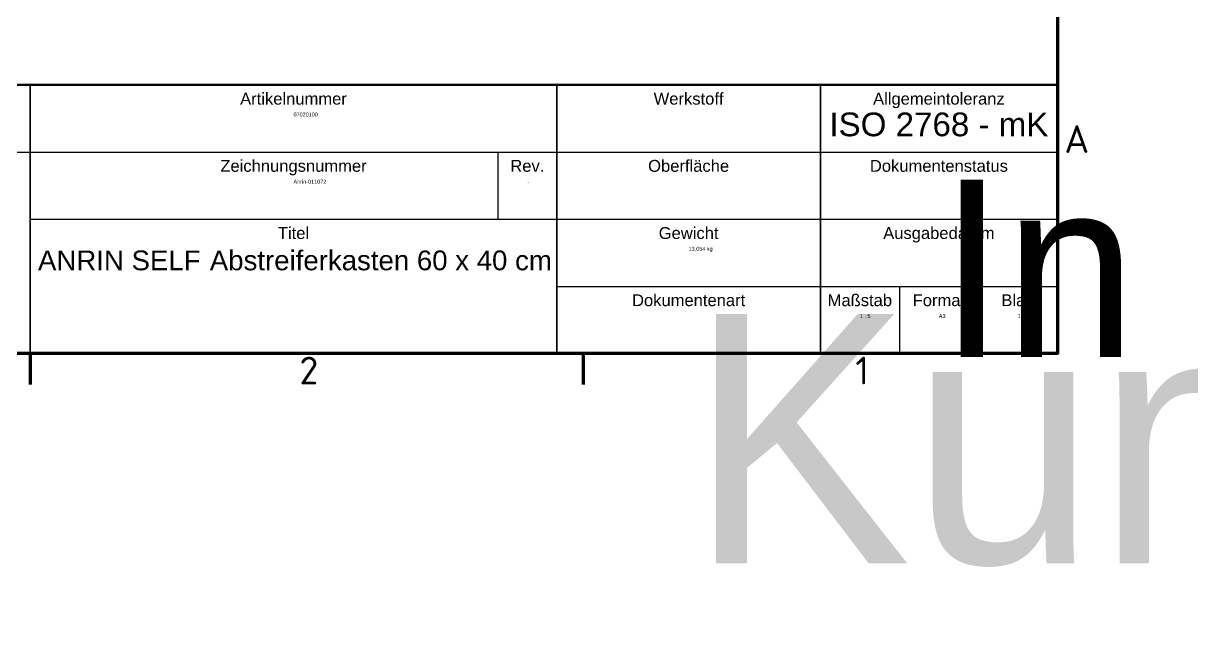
# Model space of a CAD drawing. Header units: millimetres. Extents: x 0 to 3492, y -130 to 1485.
# Drawn here: x 1396 to 2135, y -130 to 259 of the extents above; entities that cross this region are included whole.
import ezdxf
from ezdxf.enums import TextEntityAlignment as Align

# ---------------------------------------------------------------- set-up
doc = ezdxf.new("R2018")
doc.units = ezdxf.units.MM
doc.header["$LTSCALE"] = 5
for name, color, linetype, lineweight in [('Rahmen (ISO)', 7, 'Continuous', 70), ('Symbole(DIN)', 7, 'Continuous', 25), ('Titel (ISO)', 7, 'Continuous', 50)]:
    doc.layers.add(name, color=color, linetype=linetype, lineweight=lineweight)
doc.styles.add('Aktuell-DIN', font='arial.ttf')
doc.styles.add('Notiztext (DIN)', font='isocpeur.ttf')
doc.styles.get("Standard").update_dxf_attribs({"font": 'arial.ttf'})

# ---------------------------------------------------------------- blocks, each defined once
blk = doc.blocks.new('Ränder Standardrahmen')
at = {"layer": 'Rahmen (ISO)'}
for p, q in [((280, 10), (280, 6.1)), ((350, 10), (350, 6.1))]:
    blk.add_line(p, q, dxfattribs=at)
at = {"layer": 'Rahmen (ISO)', "flags": 128}
blk.add_lwpolyline([(10, 10), (10, 287), (410, 287), (410, 10), (10, 10)], dxfattribs=at)
at = {"layer": 'Rahmen (ISO)', "char_height": 3.5, "attachment_point": 7, "style": 'Notiztext (DIN)'}
for s, insert in [('A', (410.88, 35.38)), ('2', (314.08, 6.1)), ('1', (384.42, 6.1))]:
    blk.add_mtext(s, dxfattribs=dict(at, insert=insert))
blk = doc.blocks.new('Schriftfelder Kundenzeichnung DE')
at = {"layer": 'Titel (ISO)', "lineweight": 50}
for p, q in [((283.01, 239.22), (103.01, 239.22)), ((283.01, 205.22), (283.01, 239.22)), ((103.01, 205.22), (283.01, 205.22))]:
    blk.add_line(p, q, dxfattribs=at)
at = {"layer": 'Titel (ISO)', "lineweight": 35}
for p, q in [((153.01, 239.22), (153.01, 205.22)), ((219.68, 239.22), (219.68, 205.22)), ((253.01, 239.22), (253.01, 205.22))]:
    blk.add_line(p, q, dxfattribs=at)
at = {"layer": 'Titel (ISO)', "lineweight": 25}
for p, q in [((103.01, 230.72), (283.01, 230.72)), ((212.18, 230.72), (212.18, 222.22)), ((153.01, 222.22), (283.01, 222.22)), ((219.68, 213.72), (283.01, 213.72)), ((263.01, 213.72), (263.01, 205.22)), ((273.01, 213.72), (273.01, 205.22))]:
    blk.add_line(p, q, dxfattribs=at)
at = {"layer": 'Symbole(DIN)', "color": 7, "style": 'Aktuell-DIN'}
for s, insert, char_height, attachment_point in [('\\fArial|b0|i0;Artikelnummer', (186.34, 238.22), 1.5, 2), ('\\fArial|b0|i0;Werkstoff', (236.34, 238.22), 1.5, 2), ('\\fArial|b0|i0;Allgemeintoleranz', (268.01, 238.22), 1.5, 2), ('\\fArial|b0|i0;Zeichnungsnummer', (186.34, 229.72), 1.5, 2), ('\\fArial|b0|i0;Oberfläche', (236.34, 229.72), 1.5, 2), ('\\fArial|b0|i0;Dokumentenstatus', (268.01, 229.72), 1.5, 2), ('\\fArial|b0|i0;Titel', (186.34, 221.22), 1.5, 2), ('\\fArial|b0|i0;Gewicht', (236.34, 221.22), 1.5, 2), ('\\fArial|b0|i0;Ausgabedatum', (268.01, 221.22), 1.5, 2), ('\\fArial|b0|i0; ', (174.58, 218.72), 3, 1), ('\\fArial|b0|i0;Dokumentenart', (236.34, 212.72), 1.5, 2), ('\\fArial|b0|i0;Maßstab', (258.01, 212.72), 1.5, 2), ('\\fArial|b0|i0;Format', (268.01, 212.72), 1.5, 2), ('\\fArial|b0|i0;Blatt', (278.01, 212.72), 1.5, 2)]:
    blk.add_mtext(s, dxfattribs=dict(at, insert=insert, char_height=char_height, attachment_point=attachment_point))
for s, insert, char_height, width, attachment_point in [('\\fArial|b0|i0;ISO 2768 - mK', (268.01, 235.72), 3, 27.7157, 2), ('\\fArial|b0|i0;ANRIN SELF', (154.01, 218.26), 2.5, 20.5755, 1), ('\\fArial|b0|i0;Abstreiferkasten 60 x 40 cm', (175.75, 218.26), 2.5, 43.2832, 1)]:
    blk.add_mtext(s, dxfattribs=dict(at, insert=insert, char_height=char_height, width=width, attachment_point=attachment_point))
at = {"layer": 'Symbole(DIN)', "color": 179, "insert": (215.93, 229.72), "char_height": 1.5, "attachment_point": 2, "style": 'Aktuell-DIN'}
blk.add_mtext('\\fArial|b0|i0;Rev.', dxfattribs=at)
at = {"layer": 'Symbole(DIN)', "color": 7, "lineweight": 30, "flags": 104}
for tag, height, p in [('AUTOR', 2.5, (115.51, 235.72)), ('Artikelnummer', 3, (186.34, 235.72)), ('MATERIAL', 1.8, (236.34, 235.72)), ('VaultStatus', 2, (268.01, 227.22)), ('BAUTEILNUMMER', 4, (186.34, 227.22)), ('Oberfläche', 2.5, (236.34, 227.22)), ('REVISIONSNUMMER', 4, (215.93, 227.22)), ('MASSE\\P3;', 3, (236.34, 218.72)), ('GENEHM.DAT._KONSTR.', 3, (268.01, 218.72)), ('Dokumentenart', 2.5, (236.34, 210.22)), ('Anfänglicher_Ansichtsmaßstab', 2.5, (258.01, 210.22)), ('Blattgröße', 2.5, (268.01, 210.22)), ('Blattnummer', 2.5, (278.01, 210.22))]:
    blk.add_attdef(tag, text='', height=height, dxfattribs=at).set_placement(p, align=Align.TOP_CENTER)

msp = doc.modelspace()

# ---------------------------------------------------------------- block references
at = {"xscale": 5, "yscale": 5, "zscale": 5}
msp.add_blockref('Ränder Standardrahmen', (0, 0), dxfattribs=at)
ref = msp.add_blockref('Schriftfelder Kundenzeichnung DE', (634.956, -976.102), dxfattribs=dict(xscale=5, yscale=5, zscale=5))
lines = msp.add_mtext('1 : 5', dxfattribs={"layer": 'Symbole(DIN)', "color": 7, "insert": (1925, 75), "char_height": 2.5, "attachment_point": 1})
ref.add_attrib('Anfänglicher_Ansichtsmaßstab', '', (1925, 75), dxfattribs={"flags": 104}).embed_mtext(lines)
lines = msp.add_mtext('A3', dxfattribs={"layer": 'Symbole(DIN)', "color": 7, "insert": (1975, 75), "char_height": 2.5, "attachment_point": 1})
ref.add_attrib('Blattgröße', '', (1975, 75), dxfattribs={"flags": 104}).embed_mtext(lines)
lines = msp.add_mtext('1', dxfattribs={"layer": 'Symbole(DIN)', "color": 7, "insert": (2025, 75), "char_height": 2.5, "attachment_point": 1})
ref.add_attrib('Blattnummer', '', (2025, 75), dxfattribs={"flags": 104}).embed_mtext(lines)
lines = msp.add_mtext('In Bearbeitung', dxfattribs={"layer": 'Symbole(DIN)', "color": 7, "insert": (1975, 160), "char_height": 112.08303, "attachment_point": 1})
ref.add_attrib('VaultStatus', '', (1975, 160), dxfattribs={"flags": 104}).embed_mtext(lines)
lines = msp.add_mtext('13,054 kg', dxfattribs={"layer": 'Symbole(DIN)', "color": 7, "insert": (1816.667, 117.5), "char_height": 2.5, "attachment_point": 1})
ref.add_attrib('MASSE\\P3;', '', (1816.667, 117.5), dxfattribs={"flags": 104}).embed_mtext(lines)
lines = msp.add_mtext('07020100', dxfattribs={"layer": 'Symbole(DIN)', "color": 7, "insert": (1566.667, 202.5), "char_height": 2.5, "attachment_point": 1})
ref.add_attrib('Artikelnummer', '', (1566.667, 202.5), dxfattribs={"flags": 104}).embed_mtext(lines)
lines = msp.add_mtext('Anrin-011072', dxfattribs={"layer": 'Symbole(DIN)', "color": 7, "insert": (1566.667, 160), "char_height": 2.5, "attachment_point": 1})
ref.add_attrib('BAUTEILNUMMER', '', (1566.667, 160), dxfattribs={"flags": 104}).embed_mtext(lines)
lines = msp.add_mtext('-', dxfattribs={"layer": 'Symbole(DIN)', "color": 7, "insert": (1714.583, 160), "char_height": 2.5, "attachment_point": 1})
ref.add_attrib('REVISIONSNUMMER', '', (1714.583, 160), dxfattribs={"flags": 104}).embed_mtext(lines)
lines = msp.add_mtext('Kundenzeichnung', dxfattribs={"layer": 'Symbole(DIN)', "color": 7, "insert": (1816.667, 75), "char_height": 157.75546, "attachment_point": 1})
ref.add_attrib('Dokumentenart', '', (1816.667, 75), dxfattribs={"flags": 104}).embed_mtext(lines)

doc.saveas('drawing.dxf')
